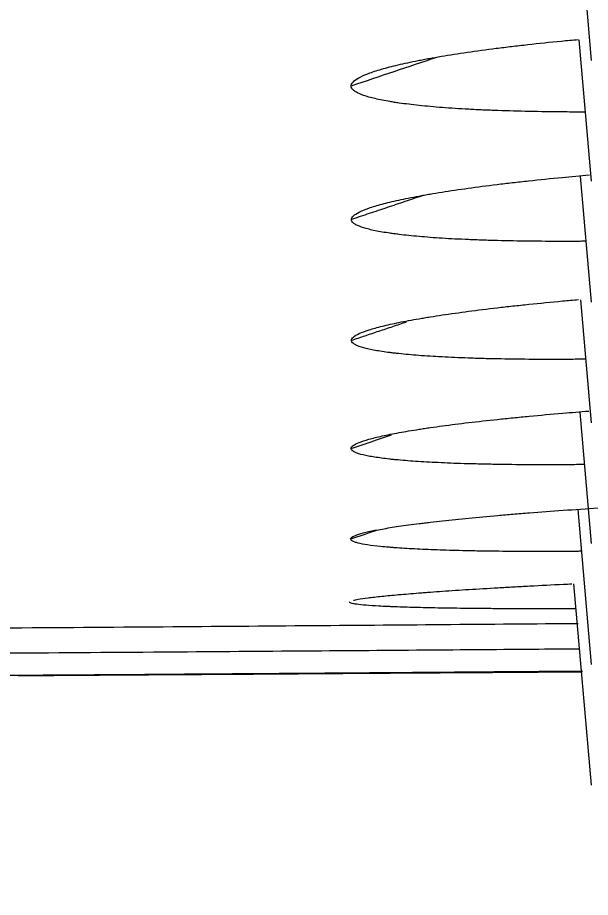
# Model space of a CAD drawing. Header units: millimetres. Extents: x 2433 to 4809, y -10272 to -6912.
# Drawn here: x 3264.27 to 3272.53, y -8026.62 to -8013.92 of the extents above; entities that cross this region are included whole.
import ezdxf

# ---------------------------------------------------------------- set-up
doc = ezdxf.new("R2010")
doc.units = ezdxf.units.MM
doc.layers.add('DIM', color=3, linetype='Continuous', lineweight=13)
doc.styles.add('ARIAL', font='arial.ttf')
doc.dimstyles.get("Standard").update_dxf_attribs({"dimtxt": 15, "dimasz": 15, "dimexe": 0.18, "dimexo": 0.0625, "dimgap": 4, "dimtad": 0, "dimtih": 1, "dimtoh": 1, "dimdec": 1, "dimdsep": 46, "dimtxsty": 'ARIAL', "dimcen": 0, "dimclrd": 3, "dimclre": 3, "dimclrt": 3, "dimadec": 0, "dimazin": 0, "dimtfac": 1, "dimtdec": 1, "dimtofl": 0, "dimtmove": 0, "dimatfit": 3, "dimfxl": 1, "dimtolj": 1, "dimtzin": 0, "dimarcsym": 0})

# ---------------------------------------------------------------- blocks, each defined once
blk = doc.blocks.new('*D39')
at = {"layer": 'Defpoints', "color": 0, "transparency": 16777216}
for p in [(3049.874, -8014.142), (3319.8, -8014.414), (3319.8, -8083.189)]:
    blk.add_point(p, dxfattribs=at)
at = {"layer": 'DIM', "color": 3, "lineweight": -2, "transparency": 16777216}
for p, q in [((3049.874, -8014.204), (3049.874, -8083.369)), ((3319.8, -8014.476), (3319.8, -8083.369)), ((3067.874, -8083.189), (3233.417, -8083.189)), ((3301.8, -8083.189), (3283.432, -8083.189))]:
    blk.add_line(p, q, dxfattribs=at)
at = {"layer": 'DIM', "color": 3, "transparency": 16777216}
for points in [[(3067.874, -8080.189), (3067.874, -8086.189), (3049.874, -8083.189)], [(3301.8, -8080.189), (3301.8, -8086.189), (3319.8, -8083.189)]]:
    blk.add_solid(points, dxfattribs=at)
at = {"layer": 'DIM', "color": 3, "transparency": 16777216, "insert": (3258.425, -8083.189), "char_height": 18, "attachment_point": 5, "style": 'ARIAL'}
blk.add_mtext('\\A1;270', dxfattribs=at)
blk = doc.blocks.new('*D46')
at = {"layer": 'Defpoints', "color": 0, "transparency": 16777216}
for p in [(3184.787, -7905.985), (3696.954, -9950.155), (3696.954, -9950.155)]:
    blk.add_point(p, dxfattribs=at)
at = {"layer": 'DIM', "color": 3, "lineweight": -2, "transparency": 16777216}
for p, q in [((3184.85, -7905.985), (3697.134, -7905.985)), ((3696.954, -7923.985), (3696.954, -8911.271)), ((3696.954, -9932.155), (3696.954, -8944.87)), ((3697.016, -9950.155), (3697.134, -9950.155))]:
    blk.add_line(p, q, dxfattribs=at)
at = {"layer": 'DIM', "color": 3, "transparency": 16777216}
for points in [[(3693.954, -7923.985), (3699.954, -7923.985), (3696.954, -7905.985)], [(3693.954, -9932.155), (3699.954, -9932.155), (3696.954, -9950.155)]]:
    blk.add_solid(points, dxfattribs=at)
at = {"layer": 'DIM', "color": 3, "transparency": 16777216, "insert": (3696.954, -8928.07), "char_height": 18, "attachment_point": 5, "style": 'ARIAL'}
blk.add_mtext('\\A1;(2280)', dxfattribs=at)

msp = doc.modelspace()

# ---------------------------------------------------------------- linework, layer by layer
at = {"linetype": 'Continuous', "lineweight": 18}
for p, q in [((3272.551, -8014.54), (3272.329, -8012.011)), ((3272.551, -8016.283), (3272.372, -8014.244)), ((3272.551, -8018.026), (3272.392, -8016.21)), ((3272.551, -8019.77), (3272.395, -8017.994)), ((3272.551, -8021.513), (3272.385, -8019.616)), ((3272.551, -8023.256), (3272.355, -8021.021)), ((3272.551, -8024.999), (3272.296, -8022.095))]:
    msp.add_line(p, q, dxfattribs=at)
for points, knots in [([(3269.081, -8014.909), (3269.08, -8014.89), (3269.09, -8014.871), (3269.127, -8014.831), (3269.155, -8014.811), (3269.229, -8014.77), (3269.275, -8014.749), (3269.385, -8014.707), (3269.449, -8014.686), (3269.592, -8014.644), (3269.671, -8014.624), (3269.847, -8014.582), (3269.942, -8014.562), (3270.072, -8014.536), (3270.099, -8014.531), (3270.153, -8014.52), (3270.181, -8014.515), (3270.265, -8014.5), (3270.323, -8014.49), (3270.501, -8014.46), (3270.626, -8014.44), (3270.89, -8014.402), (3271.029, -8014.383), (3271.247, -8014.355), (3271.321, -8014.346), (3271.435, -8014.333), (3271.473, -8014.328), (3271.551, -8014.319), (3271.59, -8014.315), (3271.787, -8014.293), (3271.949, -8014.276), (3272.194, -8014.252), (3272.275, -8014.245), (3272.357, -8014.237)], [0, 0, 0, 0, 0.087085, 0.087085, 0.17417, 0.17417, 0.261256, 0.261256, 0.348341, 0.348341, 0.435426, 0.435426, 0.522511, 0.522511, 0.544283, 0.544283, 0.566054, 0.566054, 0.609597, 0.609597, 0.696682, 0.696682, 0.783767, 0.783767, 0.82731, 0.82731, 0.849081, 0.849081, 0.870852, 0.870852, 0.957938, 0.957938, 1, 1, 1, 1]), ([(3272.454, -8015.284), (3272.432, -8015.284), (3272.324, -8015.284), (3272.219, -8015.284), (3271.97, -8015.282), (3271.809, -8015.28), (3271.496, -8015.273), (3271.345, -8015.269), (3271.125, -8015.261), (3271.054, -8015.258), (3270.948, -8015.254), (3270.913, -8015.252), (3270.844, -8015.249), (3270.81, -8015.247), (3270.643, -8015.238), (3270.516, -8015.229), (3270.279, -8015.211), (3270.167, -8015.201), (3269.959, -8015.179), (3269.862, -8015.167), (3269.75, -8015.151), (3269.728, -8015.148), (3269.685, -8015.141), (3269.623, -8015.131), (3269.565, -8015.12), (3269.457, -8015.099), (3269.393, -8015.084), (3269.282, -8015.053), (3269.236, -8015.036), (3269.188, -8015.015), (3269.179, -8015.01), (3269.162, -8015.002), (3269.155, -8014.997), (3269.133, -8014.984), (3269.121, -8014.975), (3269.091, -8014.948), (3269.081, -8014.929), (3269.081, -8014.909)], [0, 0, 0, 0, 0.01105, 0.054048, 0.054048, 0.140044, 0.140044, 0.226039, 0.226039, 0.269037, 0.269037, 0.290536, 0.290536, 0.312035, 0.312035, 0.398031, 0.398031, 0.484026, 0.484026, 0.570022, 0.570022, 0.591521, 0.591521, 0.61302, 0.656018, 0.656018, 0.742013, 0.742013, 0.828009, 0.828009, 0.849508, 0.849508, 0.871007, 0.871007, 0.914004, 0.914004, 1, 1, 1, 1]), ([(3269.084, -8016.836), (3269.084, -8016.819), (3269.094, -8016.801), (3269.132, -8016.765), (3269.16, -8016.747), (3269.235, -8016.709), (3269.281, -8016.69), (3269.392, -8016.652), (3269.456, -8016.632), (3269.6, -8016.594), (3269.679, -8016.575), (3269.855, -8016.536), (3269.951, -8016.517), (3270.082, -8016.492), (3270.109, -8016.487), (3270.163, -8016.478), (3270.191, -8016.473), (3270.275, -8016.458), (3270.333, -8016.449), (3270.511, -8016.42), (3270.637, -8016.402), (3270.902, -8016.365), (3271.041, -8016.347), (3271.259, -8016.32), (3271.333, -8016.311), (3271.447, -8016.298), (3271.485, -8016.294), (3271.563, -8016.285), (3271.602, -8016.281), (3271.8, -8016.26), (3271.961, -8016.243), (3272.255, -8016.215), (3272.386, -8016.203), (3272.519, -8016.191)], [0, 0, 0, 0, 0.084929, 0.084929, 0.169859, 0.169859, 0.254788, 0.254788, 0.339717, 0.339717, 0.424647, 0.424647, 0.509576, 0.509576, 0.530808, 0.530808, 0.55204, 0.55204, 0.594505, 0.594505, 0.679434, 0.679434, 0.764364, 0.764364, 0.806828, 0.806828, 0.828061, 0.828061, 0.849293, 0.849293, 0.934222, 0.934222, 1, 1, 1, 1]), ([(3272.467, -8017.15), (3272.439, -8017.15), (3272.325, -8017.151), (3272.214, -8017.151), (3271.965, -8017.151), (3271.804, -8017.15), (3271.492, -8017.147), (3271.341, -8017.144), (3271.122, -8017.138), (3271.05, -8017.136), (3270.945, -8017.133), (3270.91, -8017.131), (3270.841, -8017.129), (3270.807, -8017.127), (3270.64, -8017.12), (3270.514, -8017.114), (3270.277, -8017.099), (3270.166, -8017.09), (3269.958, -8017.072), (3269.861, -8017.062), (3269.749, -8017.048), (3269.727, -8017.045), (3269.685, -8017.04), (3269.623, -8017.031), (3269.565, -8017.022), (3269.457, -8017.004), (3269.394, -8016.991), (3269.284, -8016.963), (3269.237, -8016.949), (3269.19, -8016.93), (3269.181, -8016.926), (3269.164, -8016.918), (3269.157, -8016.914), (3269.135, -8016.903), (3269.123, -8016.895), (3269.094, -8016.87), (3269.084, -8016.853), (3269.084, -8016.836)], [0, 0, 0, 0, 0.013849, 0.056725, 0.056725, 0.142477, 0.142477, 0.22823, 0.22823, 0.271106, 0.271106, 0.292544, 0.292544, 0.313982, 0.313982, 0.399734, 0.399734, 0.485486, 0.485486, 0.571239, 0.571239, 0.592677, 0.592677, 0.614115, 0.656991, 0.656991, 0.742743, 0.742743, 0.828495, 0.828495, 0.849934, 0.849934, 0.871372, 0.871372, 0.914248, 0.914248, 1, 1, 1, 1]), ([(3269.084, -8018.579), (3269.084, -8018.563), (3269.094, -8018.547), (3269.133, -8018.515), (3269.161, -8018.498), (3269.236, -8018.464), (3269.283, -8018.446), (3269.394, -8018.411), (3269.459, -8018.393), (3269.603, -8018.357), (3269.683, -8018.339), (3269.859, -8018.303), (3269.956, -8018.285), (3270.086, -8018.263), (3270.113, -8018.258), (3270.167, -8018.249), (3270.195, -8018.245), (3270.28, -8018.231), (3270.337, -8018.222), (3270.516, -8018.195), (3270.642, -8018.178), (3270.906, -8018.143), (3271.045, -8018.126), (3271.263, -8018.1), (3271.338, -8018.092), (3271.452, -8018.079), (3271.49, -8018.075), (3271.568, -8018.067), (3271.607, -8018.063), (3271.804, -8018.042), (3271.966, -8018.027), (3272.208, -8018.004), (3272.285, -8017.997), (3272.363, -8017.99)], [0, 0, 0, 0, 0.087264, 0.087264, 0.174528, 0.174528, 0.261792, 0.261792, 0.349055, 0.349055, 0.436319, 0.436319, 0.523583, 0.523583, 0.545399, 0.545399, 0.567215, 0.567215, 0.610847, 0.610847, 0.698111, 0.698111, 0.785375, 0.785375, 0.829006, 0.829006, 0.850822, 0.850822, 0.872638, 0.872638, 0.959902, 0.959902, 1, 1, 1, 1]), ([(3272.463, -8018.852), (3272.435, -8018.852), (3272.321, -8018.853), (3272.209, -8018.854), (3271.96, -8018.855), (3271.799, -8018.855), (3271.487, -8018.852), (3271.336, -8018.85), (3271.118, -8018.846), (3271.046, -8018.844), (3270.94, -8018.842), (3270.906, -8018.841), (3270.837, -8018.838), (3270.803, -8018.837), (3270.636, -8018.831), (3270.511, -8018.826), (3270.274, -8018.813), (3270.163, -8018.806), (3269.955, -8018.79), (3269.859, -8018.781), (3269.747, -8018.769), (3269.726, -8018.767), (3269.683, -8018.762), (3269.621, -8018.754), (3269.564, -8018.746), (3269.456, -8018.73), (3269.392, -8018.718), (3269.283, -8018.694), (3269.236, -8018.681), (3269.189, -8018.664), (3269.18, -8018.661), (3269.164, -8018.654), (3269.156, -8018.65), (3269.134, -8018.639), (3269.123, -8018.632), (3269.094, -8018.61), (3269.084, -8018.595), (3269.084, -8018.579)], [0, 0, 0, 0, 0.014187, 0.057049, 0.057049, 0.142771, 0.142771, 0.228494, 0.228494, 0.271356, 0.271356, 0.292786, 0.292786, 0.314217, 0.314217, 0.39994, 0.39994, 0.485663, 0.485663, 0.571386, 0.571386, 0.592816, 0.592816, 0.614247, 0.657109, 0.657109, 0.742831, 0.742831, 0.828554, 0.828554, 0.849985, 0.849985, 0.871416, 0.871416, 0.914277, 0.914277, 1, 1, 1, 1]), ([(3269.081, -8020.139), (3269.081, -8020.125), (3269.091, -8020.111), (3269.13, -8020.082), (3269.159, -8020.068), (3269.235, -8020.038), (3269.282, -8020.022), (3269.394, -8019.991), (3269.458, -8019.975), (3269.603, -8019.943), (3269.683, -8019.927), (3269.86, -8019.895), (3269.957, -8019.879), (3270.088, -8019.858), (3270.114, -8019.854), (3270.169, -8019.846), (3270.197, -8019.842), (3270.281, -8019.83), (3270.339, -8019.822), (3270.519, -8019.798), (3270.644, -8019.782), (3270.909, -8019.75), (3271.049, -8019.735), (3271.267, -8019.712), (3271.341, -8019.704), (3271.455, -8019.693), (3271.494, -8019.689), (3271.571, -8019.681), (3271.611, -8019.678), (3271.808, -8019.659), (3271.97, -8019.644), (3272.259, -8019.62), (3272.384, -8019.609), (3272.511, -8019.599)], [0, 0, 0, 0, 0.085164, 0.085164, 0.170329, 0.170329, 0.255493, 0.255493, 0.340657, 0.340657, 0.425822, 0.425822, 0.510986, 0.510986, 0.532277, 0.532277, 0.553568, 0.553568, 0.596151, 0.596151, 0.681315, 0.681315, 0.766479, 0.766479, 0.809062, 0.809062, 0.830353, 0.830353, 0.851644, 0.851644, 0.936808, 0.936808, 1, 1, 1, 1]), ([(3272.443, -8020.372), (3272.417, -8020.372), (3272.306, -8020.374), (3272.196, -8020.374), (3271.948, -8020.375), (3271.787, -8020.375), (3271.475, -8020.374), (3271.325, -8020.372), (3271.106, -8020.369), (3271.034, -8020.367), (3270.929, -8020.365), (3270.894, -8020.364), (3270.826, -8020.362), (3270.792, -8020.362), (3270.626, -8020.357), (3270.5, -8020.352), (3270.264, -8020.341), (3270.153, -8020.335), (3269.946, -8020.322), (3269.85, -8020.314), (3269.739, -8020.304), (3269.717, -8020.302), (3269.675, -8020.298), (3269.613, -8020.291), (3269.556, -8020.284), (3269.449, -8020.27), (3269.386, -8020.26), (3269.276, -8020.239), (3269.23, -8020.228), (3269.184, -8020.213), (3269.175, -8020.21), (3269.159, -8020.204), (3269.151, -8020.201), (3269.13, -8020.192), (3269.118, -8020.186), (3269.09, -8020.166), (3269.08, -8020.153), (3269.081, -8020.139)], [0, 0, 0, 0, 0.013003, 0.055916, 0.055916, 0.141741, 0.141741, 0.227567, 0.227567, 0.27048, 0.27048, 0.291937, 0.291937, 0.313393, 0.313393, 0.399219, 0.399219, 0.485045, 0.485045, 0.570871, 0.570871, 0.592327, 0.592327, 0.613784, 0.656697, 0.656697, 0.742522, 0.742522, 0.828348, 0.828348, 0.849805, 0.849805, 0.871261, 0.871261, 0.914174, 0.914174, 1, 1, 1, 1]), ([(3269.073, -8021.445), (3269.074, -8021.434), (3269.085, -8021.423), (3269.124, -8021.401), (3269.154, -8021.389), (3269.23, -8021.365), (3269.277, -8021.353), (3269.39, -8021.327), (3269.455, -8021.315), (3269.601, -8021.289), (3269.682, -8021.276), (3269.859, -8021.25), (3269.956, -8021.237), (3270.088, -8021.22), (3270.114, -8021.217), (3270.169, -8021.21), (3270.197, -8021.207), (3270.282, -8021.197), (3270.34, -8021.191), (3270.52, -8021.171), (3270.646, -8021.158), (3270.912, -8021.132), (3271.051, -8021.119), (3271.27, -8021.1), (3271.344, -8021.093), (3271.458, -8021.084), (3271.497, -8021.081), (3271.575, -8021.074), (3271.614, -8021.071), (3271.812, -8021.056), (3271.974, -8021.044), (3272.306, -8021.02), (3272.476, -8021.008), (3272.65, -8020.997), (3272.65, -8020.997), (3272.65, -8020.997)], [0, 0, 0, 0, 0.08333, 0.08333, 0.16666, 0.16666, 0.24999, 0.24999, 0.333319, 0.333319, 0.416649, 0.416649, 0.499979, 0.499979, 0.520812, 0.520812, 0.541644, 0.541644, 0.583309, 0.583309, 0.666639, 0.666639, 0.749969, 0.749969, 0.791634, 0.791634, 0.812466, 0.812466, 0.833299, 0.833299, 0.916628, 0.916628, 0.999958, 0.999958, 1, 1, 1, 1]), ([(3272.398, -8021.624), (3272.38, -8021.624), (3272.276, -8021.625), (3272.174, -8021.626), (3271.926, -8021.627), (3271.766, -8021.627), (3271.455, -8021.626), (3271.304, -8021.625), (3271.086, -8021.622), (3271.014, -8021.621), (3270.909, -8021.62), (3270.875, -8021.619), (3270.806, -8021.618), (3270.773, -8021.617), (3270.607, -8021.613), (3270.482, -8021.61), (3270.246, -8021.602), (3270.136, -8021.597), (3269.93, -8021.587), (3269.834, -8021.581), (3269.724, -8021.573), (3269.702, -8021.572), (3269.66, -8021.568), (3269.599, -8021.563), (3269.542, -8021.558), (3269.436, -8021.547), (3269.373, -8021.54), (3269.265, -8021.523), (3269.219, -8021.515), (3269.173, -8021.503), (3269.164, -8021.501), (3269.148, -8021.496), (3269.141, -8021.494), (3269.12, -8021.487), (3269.108, -8021.482), (3269.081, -8021.467), (3269.072, -8021.456), (3269.073, -8021.445)], [0, 0, 0, 0, 0.009261, 0.052337, 0.052337, 0.138488, 0.138488, 0.224639, 0.224639, 0.267715, 0.267715, 0.289253, 0.289253, 0.31079, 0.31079, 0.396942, 0.396942, 0.483093, 0.483093, 0.569244, 0.569244, 0.590782, 0.590782, 0.61232, 0.655395, 0.655395, 0.741546, 0.741546, 0.827698, 0.827698, 0.849235, 0.849235, 0.870773, 0.870773, 0.913849, 0.913849, 1, 1, 1, 1]), ([(3269.115, -8022.33), (3269.133, -8022.326), (3269.155, -8022.321), (3269.221, -8022.309), (3269.269, -8022.302), (3269.383, -8022.287), (3269.449, -8022.28), (3269.596, -8022.264), (3269.677, -8022.257), (3269.856, -8022.241), (3269.954, -8022.233), (3270.086, -8022.222), (3270.113, -8022.22), (3270.168, -8022.216), (3270.196, -8022.214), (3270.281, -8022.208), (3270.34, -8022.203), (3270.52, -8022.191), (3270.647, -8022.182), (3270.913, -8022.166), (3271.053, -8022.157), (3271.272, -8022.145), (3271.347, -8022.141), (3271.462, -8022.134), (3271.5, -8022.132), (3271.578, -8022.128), (3271.618, -8022.126), (3271.816, -8022.116), (3271.979, -8022.107), (3272.185, -8022.097), (3272.224, -8022.096), (3272.264, -8022.094)], [0, 0, 0, 0, 0.069283, 0.069283, 0.170059, 0.170059, 0.270835, 0.270835, 0.371611, 0.371611, 0.472387, 0.472387, 0.497581, 0.497581, 0.522775, 0.522775, 0.573163, 0.573163, 0.673939, 0.673939, 0.774715, 0.774715, 0.825103, 0.825103, 0.850297, 0.850297, 0.875491, 0.875491, 0.976267, 0.976267, 1, 1, 1, 1]), ([(3272.315, -8022.453), (3272.312, -8022.453), (3272.224, -8022.453), (3272.136, -8022.454), (3271.889, -8022.454), (3271.728, -8022.454), (3271.418, -8022.453), (3271.268, -8022.453), (3271.051, -8022.451), (3270.979, -8022.451), (3270.875, -8022.45), (3270.84, -8022.449), (3270.772, -8022.449), (3270.739, -8022.448), (3270.573, -8022.446), (3270.449, -8022.444), (3270.215, -8022.44), (3270.105, -8022.437), (3269.901, -8022.432), (3269.806, -8022.429), (3269.697, -8022.425), (3269.675, -8022.424), (3269.634, -8022.422), (3269.573, -8022.42), (3269.517, -8022.417), (3269.411, -8022.411), (3269.35, -8022.407), (3269.243, -8022.398), (3269.198, -8022.393), (3269.154, -8022.387), (3269.145, -8022.386), (3269.129, -8022.383), (3269.122, -8022.382), (3269.102, -8022.378), (3269.091, -8022.375), (3269.065, -8022.367), (3269.057, -8022.361), (3269.059, -8022.355)], [0, 0, 0, 0, 0.001693, 0.045097, 0.045097, 0.131907, 0.131907, 0.218716, 0.218716, 0.262121, 0.262121, 0.283823, 0.283823, 0.305525, 0.305525, 0.392335, 0.392335, 0.479144, 0.479144, 0.565953, 0.565953, 0.587656, 0.587656, 0.609358, 0.652763, 0.652763, 0.739572, 0.739572, 0.826381, 0.826381, 0.848084, 0.848084, 0.869786, 0.869786, 0.913191, 0.913191, 1, 1, 1, 1]), ([(3256.951, -8022.779), (3258.49, -8022.769), (3259.953, -8022.759), (3263.09, -8022.736), (3264.718, -8022.724), (3267.735, -8022.701), (3269.124, -8022.69), (3271.082, -8022.674), (3271.737, -8022.669), (3272.356, -8022.664)], [0, 0, 0, 0, 0.237603, 0.237603, 0.537229, 0.537229, 0.836854, 0.836854, 1, 1, 1, 1]), ([(3264.275, -8023.417), (3264.326, -8023.417), (3264.766, -8023.414), (3265.581, -8023.408), (3266.705, -8023.401), (3267.786, -8023.394), (3268.822, -8023.386), (3269.816, -8023.379), (3270.765, -8023.373), (3271.627, -8023.367), (3272.172, -8023.363), (3272.415, -8023.361)], [0, 0, 0, 0, 0.018822, 0.162221, 0.300279, 0.432995, 0.560369, 0.682403, 0.799095, 0.910445, 1, 1, 1, 1])]:
    msp.add_open_spline(points, degree=3, knots=knots, dxfattribs=at)
at = {"linetype": 'Continuous', "lineweight": 13}
for points, degree in [([(3270.314, -8014.497), (3269.903, -8014.634), (3269.492, -8014.772), (3269.081, -8014.909)], 3), ([(3270.113, -8016.491), (3269.084, -8016.836)], 1), ([(3269.084, -8018.579), (3269.881, -8018.312)], 1), ([(3269.081, -8020.139), (3269.275, -8020.074), (3269.469, -8020.009), (3269.663, -8019.944)], 3), ([(3269.073, -8021.445), (3269.194, -8021.405), (3269.314, -8021.365), (3269.435, -8021.324)], 3)]:
    msp.add_open_spline(points, degree=degree, dxfattribs=at)
for points, knots in [([(3260.616, -8023.115), (3260.877, -8023.113), (3261.939, -8023.106), (3263.81, -8023.093), (3266.076, -8023.077), (3268.15, -8023.062), (3269.975, -8023.048), (3271.368, -8023.037), (3272.153, -8023.031), (3272.377, -8023.03)], [0, 0, 0, 0, 0.066581, 0.270808, 0.477058, 0.644564, 0.799797, 0.942755, 1, 1, 1, 1]), ([(3272.417, -8023.356), (3271.869, -8023.36), (3271.293, -8023.364), (3269.426, -8023.379), (3268.04, -8023.389), (3265.026, -8023.411), (3263.398, -8023.422), (3261.259, -8023.437), (3260.863, -8023.44), (3260.461, -8023.443)], [0, 0, 0, 0, 0.176514, 0.176514, 0.546953, 0.546953, 0.917392, 0.917392, 1, 1, 1, 1])]:
    msp.add_open_spline(points, degree=3, knots=knots, dxfattribs=at)

# ---------------------------------------------------------------- dimensions: what is measured, and where the dimension line sits
at = {"layer": 'DIM', "color": 3}
dim = msp.add_linear_dim(base=(3696.954, -9950.155), p1=(3184.787, -7905.985), p2=(3696.954, -9950.155), angle=90, text='(2280)', dimstyle='Standard', override={"dimtxt": 18, "dimasz": 18, "dimgap": 5}, dxfattribs=at)
dim.commit()
dim.dimension.update_dxf_attribs({"geometry": '*D46', "text_midpoint": (3696.954, -8928.07)})
dim = msp.add_linear_dim(base=(3319.8, -8083.189), p1=(3049.874, -8014.142), p2=(3319.8, -8014.414), text='270', dimstyle='Standard', override={"dimtxt": 18, "dimasz": 18, "dimgap": 5}, dxfattribs=at)
dim.commit()
dim.dimension.update_dxf_attribs({"geometry": '*D39', "text_midpoint": (3258.425, -8083.189), "dimtype": 160})

doc.saveas('drawing.dxf')
